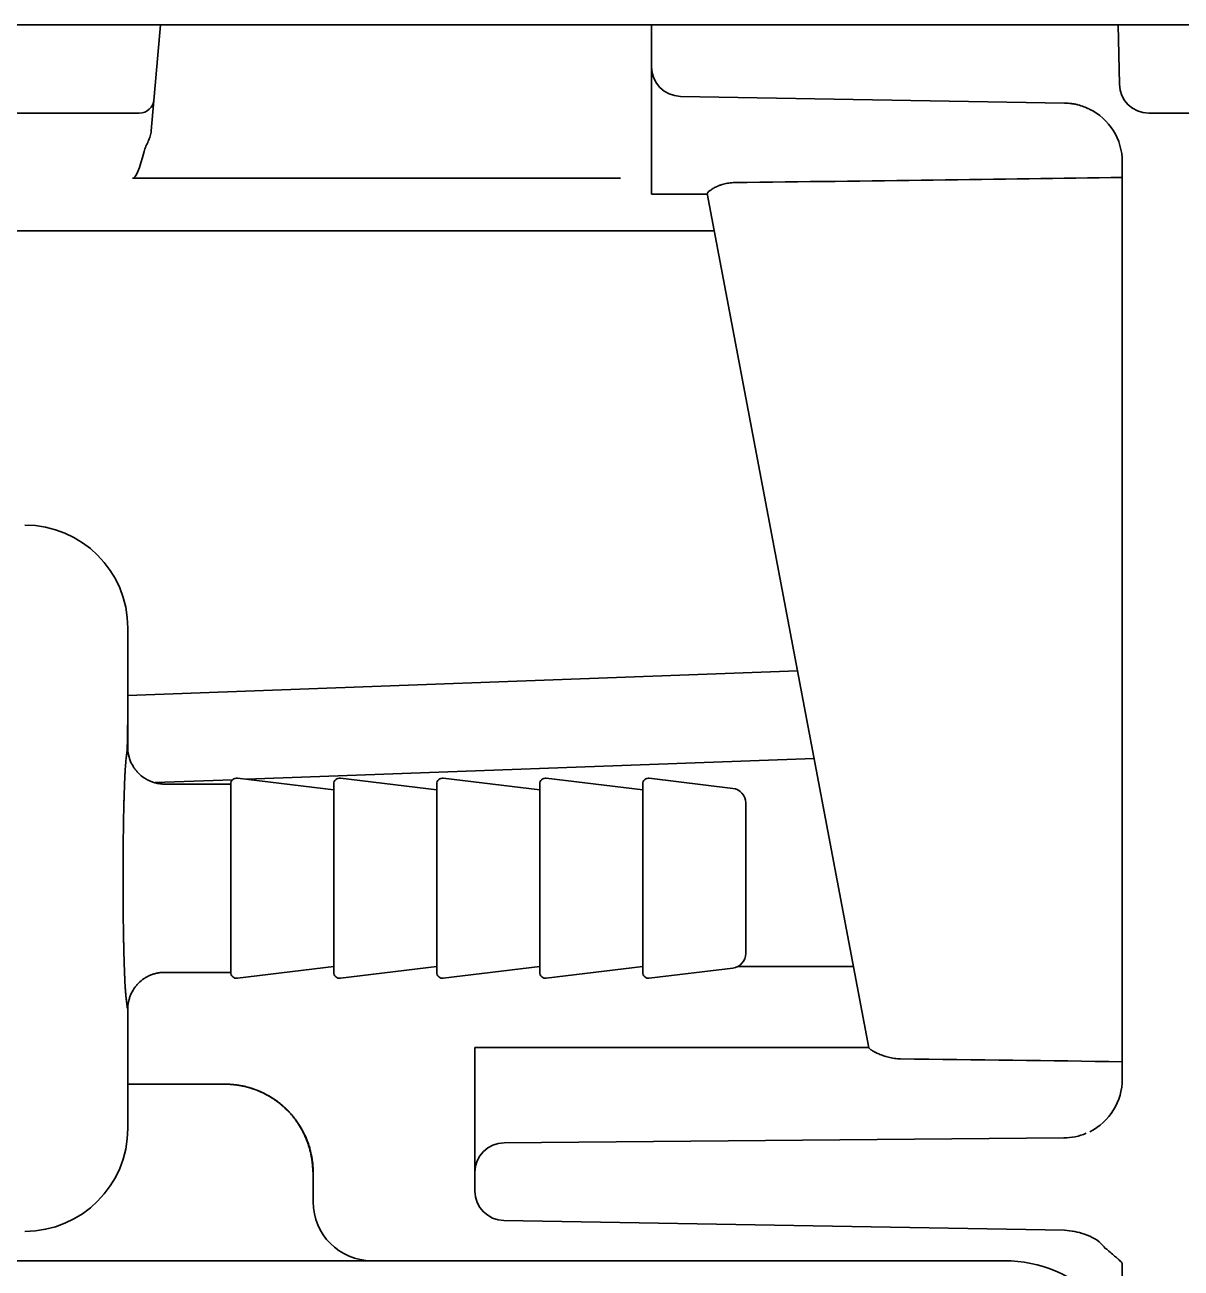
# Model space of a CAD drawing. Extents: x 6336 to 10269, y -393 to 3036.
# Drawn here: x 6979.38 to 7018.67, y 1328.78 to 1371.03 of the extents above; entities that cross this region are included whole.
import ezdxf

# ---------------------------------------------------------------- set-up
doc = ezdxf.new("R2010")
doc.units = 0
doc.header["$LTSCALE"] = 5
doc.layers.add('1', color=7, linetype='CONTINUOUS', true_color=0xffffff)

msp = doc.modelspace()

# ---------------------------------------------------------------- linework, layer by layer
at = {"layer": '1', "color": 7, "linetype": 'Continuous', "lineweight": 35}
for p, q in [((6900.064, 1371.026), (7085.573, 1371.026)), ((6983.985, 1371.026), (6983.671, 1367.429)), ((7000.673, 1370.783), (7000.673, 1371.026)), ((7000.673, 1369.597), (7000.673, 1370.783)), ((7016.538, 1371.026), (7016.573, 1369.009)), ((7000.673, 1365.276), (7000.673, 1369.563)), ((7001.655, 1368.597), (7014.713, 1368.37)), ((6975.573, 1368.026), (6983.265, 1368.026)), ((7017.573, 1368.026), (7018.572, 1368.026)), ((7018.572, 1368.026), (7059.537, 1368.026)), ((7016.673, 1335.201), (7016.673, 1366.37)), ((6999.617, 1365.811), (6983.031, 1365.811)), ((7000.673, 1365.276), (7002.572, 1365.276)), ((7008.061, 1336.26), (7002.569, 1365.292)), ((7002.808, 1364.026), (6975.573, 1364.026)), ((6982.873, 1346.476), (6982.873, 1350.528)), ((6982.873, 1348.241), (7005.636, 1349.072)), ((6986.909, 1345.387), (7006.201, 1346.091)), ((6983.808, 1345.274), (6986.434, 1345.369)), ((6989.873, 1345.026), (6986.597, 1345.425)), ((6993.373, 1345.026), (6990.097, 1345.425)), ((6996.873, 1345.026), (6993.597, 1345.425)), ((7000.373, 1345.026), (6997.097, 1345.425)), ((7003.433, 1345.08), (7000.597, 1345.425)), ((6986.373, 1345.226), (6984.124, 1345.226)), ((6986.373, 1345.226), (6986.373, 1338.826)), ((6989.873, 1338.826), (6989.873, 1345.226)), ((6993.373, 1338.826), (6993.373, 1345.226)), ((6996.873, 1338.826), (6996.873, 1345.226)), ((7000.373, 1338.826), (7000.373, 1345.226)), ((7003.873, 1342.026), (7003.873, 1344.583)), ((7003.873, 1339.469), (7003.873, 1342.026)), ((6986.597, 1338.628), (6989.873, 1339.026)), ((6990.097, 1338.628), (6993.373, 1339.026)), ((6993.597, 1338.628), (6996.873, 1339.026)), ((6997.097, 1338.628), (7000.373, 1339.026)), ((7000.597, 1338.628), (7003.433, 1338.973)), ((7007.537, 1339.026), (7003.603, 1339.026)), ((6984.124, 1338.826), (6986.373, 1338.826)), ((6982.873, 1333.524), (6982.873, 1337.576)), ((6994.673, 1336.276), (6994.673, 1332.035)), ((7008.058, 1336.276), (6994.673, 1336.276)), ((6982.873, 1335.026), (6986.181, 1335.026)), ((6995.664, 1333.035), (7014.684, 1333.201)), ((6989.173, 1332.026), (6989.173, 1331.026)), ((6994.673, 1331.393), (6994.673, 1332.035)), ((7014.708, 1330.06), (6995.655, 1330.393)), ((6981.292, 1329.026), (7001.461, 1329.026)), ((7001.461, 1329.026), (7006.773, 1329.026)), ((7006.773, 1329.026), (7010.023, 1329.026)), ((7010.023, 1329.026), (7010.724, 1329.026)), ((7010.724, 1329.026), (7010.726, 1329.026)), ((7010.726, 1329.026), (7012.47, 1329.026)), ((7012.47, 1329.026), (7012.663, 1329.026)), ((7016.673, 1326.569), (7016.673, 1328.939))]:
    msp.add_line(p, q, dxfattribs=at)
for centre, radius, start, end in [((7001.673, 1369.597), 1, 180, 269), ((7017.573, 1369.026), 1, 181, 270), ((6983.265, 1368.526), 0.5, 270, 355), ((7014.673, 1366.37), 2, 0, 63.9381), ((6986.573, 1345.226), 0.2, 83.0635, 180), ((6990.073, 1345.226), 0.2, 83.0635, 180), ((6993.573, 1345.226), 0.2, 83.0635, 180), ((6997.073, 1345.226), 0.2, 83.0635, 180), ((7000.573, 1345.226), 0.2, 83.0635, 180), ((7003.373, 1344.583), 0.5, 0, 83.0635), ((7003.373, 1339.469), 0.5, 276.9365, 0), ((6986.573, 1338.826), 0.2, 180, 276.9365), ((6990.073, 1338.826), 0.2, 180, 276.9365), ((6993.573, 1338.826), 0.2, 180, 276.9365), ((6997.073, 1338.826), 0.2, 180, 276.9365), ((7000.573, 1338.826), 0.2, 180, 276.9365), ((7014.673, 1335.201), 2, 296.5592, 0), ((6995.673, 1332.035), 1, 90.5, 180), ((7014.673, 1335.201), 2, 270.3309, 292.8733), ((6995.673, 1331.393), 1, 180, 269), ((6991.173, 1331.026), 2, 180, 270), ((7012.663, 1324.526), 4.5, 1, 90)]:
    msp.add_arc(centre, radius, start, end, dxfattribs=at)
for centre, major_axis, ratio, start_param, end_param in [((6983.386, 1369.912), (0.36, 4.1), 0.121482, 3.152266, 3.833542), ((6929.263, 1367.526), (-131.19, 0.007), 0.017151, 2.172269, 2.300015), ((6979.371, 1350.524), (2.478, 2.478), 0.998783, 5.498396, 7.067974), ((6982.811, 1347.24), (0, 1.5), 0.034921, 4.150283, 4.712389), ((6935.601, 1334.026), (-131.19, 0.007), 0.017151, 4.046225, 4.117408), ((6979.371, 1333.528), (2.478, -2.478), 0.998783, 5.498396, 7.067974)]:
    msp.add_ellipse(centre, major_axis=major_axis, ratio=ratio, start_param=start_param, end_param=end_param, dxfattribs=at)
for points, knots in [([(7000.673, 1369.563), (7000.673, 1369.568), (7000.673, 1369.579), (7000.673, 1369.592), (7000.673, 1369.597), (7000.673, 1369.597)], [0, 0, 0, 0, 0.351106, 0.702212, 1, 1, 1, 1]), ([(7014.713, 1368.37), (7014.792, 1368.368), (7014.87, 1368.362), (7014.983, 1368.347), (7015.02, 1368.34), (7015.075, 1368.33), (7015.093, 1368.326), (7015.13, 1368.318), (7015.148, 1368.313), (7015.237, 1368.291), (7015.304, 1368.269), (7015.432, 1368.222), (7015.493, 1368.195), (7015.552, 1368.167)], [0, 0, 0, 0, 0.25, 0.25, 0.375, 0.375, 0.4375, 0.4375, 0.5, 0.5, 0.75, 0.75, 1, 1, 1, 1]), ([(6983.671, 1367.429), (6983.665, 1367.366), (6983.653, 1367.306), (6983.626, 1367.217), (6983.616, 1367.187), (6983.594, 1367.129), (6983.582, 1367.101), (6983.557, 1367.044), (6983.544, 1367.015), (6983.517, 1366.959), (6983.504, 1366.931), (6983.478, 1366.874), (6983.466, 1366.845), (6983.443, 1366.787), (6983.434, 1366.757), (6983.426, 1366.727)], [0, 0, 0, 0, 0.25, 0.25, 0.375, 0.375, 0.5, 0.5, 0.625, 0.625, 0.75, 0.75, 0.875, 0.875, 1, 1, 1, 1]), ([(7003.498, 1365.667), (7003.431, 1365.666), (7003.367, 1365.661), (7003.272, 1365.647), (7003.24, 1365.642), (7003.179, 1365.629), (7003.119, 1365.614), (7003.063, 1365.596), (7003.022, 1365.582), (7003.009, 1365.578), (7002.982, 1365.568), (7002.97, 1365.563), (7002.906, 1365.537), (7002.86, 1365.515), (7002.798, 1365.483), (7002.779, 1365.472), (7002.742, 1365.45), (7002.725, 1365.439), (7002.677, 1365.408), (7002.651, 1365.389), (7002.619, 1365.362), (7002.609, 1365.353), (7002.593, 1365.338), (7002.587, 1365.33), (7002.572, 1365.311), (7002.567, 1365.3), (7002.569, 1365.292)], [0, 0, 0, 0, 0.125, 0.125, 0.1875, 0.1875, 0.25, 0.3125, 0.3125, 0.34375, 0.34375, 0.375, 0.375, 0.5, 0.5, 0.5625, 0.5625, 0.625, 0.625, 0.75, 0.75, 0.8125, 0.8125, 0.875, 0.875, 1, 1, 1, 1]), ([(6982.807, 1345.997), (6982.81, 1346.023), (6982.813, 1346.052), (6982.818, 1346.102), (6982.82, 1346.12), (6982.825, 1346.156), (6982.827, 1346.175), (6982.834, 1346.234), (6982.839, 1346.275), (6982.846, 1346.338), (6982.848, 1346.359), (6982.852, 1346.401), (6982.854, 1346.421), (6982.855, 1346.441)], [0, 0, 0, 0, 0.25, 0.25, 0.375, 0.375, 0.5, 0.5, 0.75, 0.75, 0.875, 0.875, 1, 1, 1, 1]), ([(6982.873, 1346.476), (6982.873, 1346.393), (6982.881, 1346.312), (6982.905, 1346.192), (6982.915, 1346.153), (6982.933, 1346.094), (6982.939, 1346.074), (6982.953, 1346.036), (6982.96, 1346.016), (6983, 1345.922), (6983.038, 1345.85), (6983.095, 1345.765), (6983.106, 1345.748), (6983.131, 1345.715), (6983.144, 1345.699), (6983.183, 1345.651), (6983.21, 1345.621), (6983.297, 1345.535), (6983.36, 1345.483), (6983.445, 1345.426), (6983.462, 1345.415), (6983.498, 1345.394), (6983.551, 1345.363), (6983.643, 1345.32), (6983.72, 1345.292), (6983.779, 1345.274), (6983.799, 1345.269), (6983.838, 1345.259), (6983.859, 1345.254), (6983.919, 1345.242), (6983.96, 1345.236), (6984.021, 1345.23), (6984.052, 1345.228), (6984.083, 1345.227), (6984.103, 1345.226), (6984.113, 1345.226), (6984.124, 1345.226)], [0, 0, 0, 0, 0.125, 0.125, 0.1875, 0.1875, 0.21875, 0.21875, 0.25, 0.25, 0.375, 0.375, 0.40625, 0.40625, 0.4375, 0.4375, 0.5, 0.5, 0.625, 0.625, 0.65625, 0.65625, 0.6875, 0.75, 0.8125, 0.8125, 0.84375, 0.84375, 0.875, 0.875, 0.9375, 0.9375, 0.96875, 0.984375, 0.984375, 1, 1, 1, 1]), ([(6982.807, 1338.055), (6982.804, 1338.091), (6982.8, 1338.13), (6982.794, 1338.216), (6982.79, 1338.263), (6982.781, 1338.414), (6982.775, 1338.529), (6982.768, 1338.676), (6982.768, 1338.692), (6982.766, 1338.726), (6982.765, 1338.743), (6982.763, 1338.794), (6982.762, 1338.829), (6982.758, 1338.937), (6982.755, 1339.011), (6982.748, 1339.243), (6982.743, 1339.408), (6982.738, 1339.629), (6982.737, 1339.674), (6982.735, 1339.765), (6982.734, 1339.811), (6982.731, 1339.951), (6982.729, 1340.046), (6982.724, 1340.337), (6982.721, 1340.536), (6982.718, 1340.845), (6982.717, 1340.95), (6982.716, 1341.109), (6982.715, 1341.163), (6982.715, 1341.27), (6982.714, 1341.324), (6982.714, 1341.485), (6982.713, 1341.593), (6982.713, 1341.756), (6982.713, 1341.811), (6982.712, 1341.92), (6982.712, 1341.975), (6982.712, 1342.248), (6982.713, 1342.464), (6982.715, 1342.891), (6982.717, 1343.101), (6982.72, 1343.361), (6982.72, 1343.413), (6982.722, 1343.515), (6982.722, 1343.566), (6982.724, 1343.717), (6982.726, 1343.815), (6982.731, 1344.105), (6982.734, 1344.29), (6982.74, 1344.511), (6982.741, 1344.554), (6982.742, 1344.619), (6982.743, 1344.64), (6982.744, 1344.683), (6982.745, 1344.704), (6982.748, 1344.809), (6982.75, 1344.889), (6982.758, 1345.12), (6982.763, 1345.262), (6982.772, 1345.457), (6982.775, 1345.518), (6982.779, 1345.591), (6982.779, 1345.606), (6982.781, 1345.634), (6982.783, 1345.676), (6982.786, 1345.715), (6982.794, 1345.841), (6982.8, 1345.927), (6982.807, 1345.997)], [0, 0, 0, 0, 0.03125, 0.03125, 0.0625, 0.0625, 0.125, 0.125, 0.132812, 0.132812, 0.140625, 0.140625, 0.15625, 0.15625, 0.1875, 0.1875, 0.25, 0.25, 0.265625, 0.265625, 0.28125, 0.28125, 0.3125, 0.3125, 0.375, 0.375, 0.40625, 0.40625, 0.421875, 0.421875, 0.4375, 0.4375, 0.46875, 0.46875, 0.484375, 0.484375, 0.5, 0.5, 0.5625, 0.5625, 0.625, 0.625, 0.640625, 0.640625, 0.65625, 0.65625, 0.6875, 0.6875, 0.75, 0.75, 0.765625, 0.765625, 0.773437, 0.773437, 0.78125, 0.78125, 0.8125, 0.8125, 0.875, 0.875, 0.90625, 0.90625, 0.914062, 0.914062, 0.921875, 0.9375, 0.9375, 1, 1, 1, 1]), ([(6984.124, 1338.826), (6984.113, 1338.826), (6984.103, 1338.826), (6984.083, 1338.825), (6984.052, 1338.824), (6984.021, 1338.822), (6983.96, 1338.816), (6983.919, 1338.81), (6983.859, 1338.798), (6983.838, 1338.793), (6983.799, 1338.783), (6983.779, 1338.778), (6983.72, 1338.76), (6983.643, 1338.732), (6983.551, 1338.689), (6983.498, 1338.659), (6983.462, 1338.637), (6983.445, 1338.626), (6983.36, 1338.569), (6983.297, 1338.518), (6983.21, 1338.431), (6983.183, 1338.401), (6983.144, 1338.353), (6983.131, 1338.337), (6983.106, 1338.304), (6983.095, 1338.287), (6983.038, 1338.202), (6983, 1338.13), (6982.96, 1338.036), (6982.953, 1338.017), (6982.939, 1337.978), (6982.933, 1337.958), (6982.915, 1337.899), (6982.905, 1337.86), (6982.881, 1337.74), (6982.873, 1337.659), (6982.873, 1337.576)], [0, 0, 0, 0, 0.015625, 0.015625, 0.03125, 0.0625, 0.0625, 0.125, 0.125, 0.15625, 0.15625, 0.1875, 0.1875, 0.25, 0.3125, 0.34375, 0.34375, 0.375, 0.375, 0.5, 0.5, 0.5625, 0.5625, 0.59375, 0.59375, 0.625, 0.625, 0.75, 0.75, 0.78125, 0.78125, 0.8125, 0.8125, 0.875, 0.875, 1, 1, 1, 1]), ([(6982.855, 1337.611), (6982.855, 1337.612), (6982.855, 1337.612), (6982.855, 1337.614), (6982.855, 1337.616), (6982.854, 1337.62), (6982.854, 1337.629), (6982.852, 1337.646), (6982.851, 1337.662), (6982.848, 1337.693), (6982.846, 1337.714), (6982.841, 1337.756), (6982.839, 1337.776), (6982.834, 1337.817), (6982.831, 1337.837), (6982.827, 1337.876), (6982.825, 1337.895), (6982.82, 1337.932), (6982.818, 1337.949), (6982.813, 1337.999), (6982.81, 1338.029), (6982.807, 1338.055)], [0, 0, 0, 0, 0.001953, 0.003906, 0.007812, 0.015625, 0.03125, 0.0625, 0.125, 0.125, 0.25, 0.25, 0.375, 0.375, 0.5, 0.5, 0.625, 0.625, 0.75, 0.75, 1, 1, 1, 1]), ([(7008.061, 1336.26), (7008.063, 1336.252), (7008.072, 1336.241), (7008.097, 1336.22), (7008.107, 1336.212), (7008.124, 1336.2), (7008.13, 1336.195), (7008.144, 1336.187), (7008.151, 1336.182), (7008.187, 1336.159), (7008.222, 1336.139), (7008.273, 1336.113), (7008.283, 1336.108), (7008.304, 1336.097), (7008.337, 1336.081), (7008.395, 1336.055), (7008.446, 1336.034), (7008.499, 1336.013), (7008.526, 1336.003), (7008.611, 1335.973), (7008.67, 1335.955), (7008.762, 1335.932), (7008.794, 1335.925), (7008.859, 1335.912), (7008.893, 1335.906), (7008.993, 1335.892), (7009.062, 1335.886), (7009.132, 1335.885)], [0, 0, 0, 0, 0.125, 0.125, 0.1875, 0.1875, 0.21875, 0.21875, 0.25, 0.25, 0.375, 0.375, 0.40625, 0.40625, 0.4375, 0.5, 0.5625, 0.5625, 0.625, 0.625, 0.75, 0.75, 0.8125, 0.8125, 0.875, 0.875, 1, 1, 1, 1]), ([(6986.312, 1335.023), (6986.32, 1335.022), (6986.338, 1335.022), (6986.364, 1335.02), (6986.391, 1335.018), (6986.418, 1335.016), (6986.445, 1335.014), (6986.473, 1335.011), (6986.501, 1335.008), (6986.529, 1335.005), (6986.558, 1335.001), (6986.587, 1334.997), (6986.616, 1334.993), (6986.645, 1334.989), (6986.675, 1334.984), (6986.705, 1334.979), (6986.736, 1334.973), (6986.766, 1334.967), (6986.797, 1334.961), (6986.828, 1334.954), (6986.859, 1334.947), (6986.891, 1334.939), (6986.923, 1334.931), (6986.955, 1334.922), (6986.987, 1334.914), (6987.02, 1334.904), (6987.052, 1334.894), (6987.085, 1334.884), (6987.119, 1334.873), (6987.152, 1334.862), (6987.185, 1334.85), (6987.219, 1334.838), (6987.253, 1334.825), (6987.287, 1334.812), (6987.321, 1334.798), (6987.355, 1334.783), (6987.39, 1334.768), (6987.424, 1334.753), (6987.459, 1334.737), (6987.494, 1334.72), (6987.529, 1334.702), (6987.563, 1334.684), (6987.598, 1334.666), (6987.633, 1334.647), (6987.668, 1334.627), (6987.703, 1334.606), (6987.738, 1334.585), (6987.773, 1334.564), (6987.808, 1334.541), (6987.843, 1334.518), (6987.878, 1334.494), (6987.913, 1334.47), (6987.948, 1334.445), (6987.983, 1334.419), (6988.017, 1334.392), (6988.052, 1334.365), (6988.086, 1334.337), (6988.12, 1334.308), (6988.154, 1334.279), (6988.188, 1334.249), (6988.222, 1334.218), (6988.255, 1334.186), (6988.288, 1334.154), (6988.321, 1334.121), (6988.353, 1334.087), (6988.386, 1334.052), (6988.417, 1334.017), (6988.527, 1333.891), (6988.686, 1333.678), (6988.856, 1333.38), (6988.969, 1333.123), (6989.04, 1332.916), (6989.081, 1332.765), (6989.103, 1332.67), (6989.115, 1332.611), (6989.124, 1332.568), (6989.131, 1332.524), (6989.139, 1332.479), (6989.145, 1332.433), (6989.151, 1332.386), (6989.157, 1332.338), (6989.162, 1332.288), (6989.166, 1332.238), (6989.169, 1332.187), (6989.171, 1332.134), (6989.173, 1332.08), (6989.173, 1332.044), (6989.173, 1332.026)], [0, 0, 0, 0, 0.005711, 0.011495, 0.017353, 0.023285, 0.02929, 0.035368, 0.04152, 0.047746, 0.054045, 0.060418, 0.066864, 0.073383, 0.079977, 0.086643, 0.093383, 0.100197, 0.107084, 0.114045, 0.12108, 0.128187, 0.135369, 0.142624, 0.149952, 0.157354, 0.16483, 0.172379, 0.180001, 0.187698, 0.195467, 0.20331, 0.211227, 0.219217, 0.227281, 0.235419, 0.243629, 0.251914, 0.260272, 0.268703, 0.277208, 0.285787, 0.294439, 0.303165, 0.311964, 0.320836, 0.329783, 0.338803, 0.347896, 0.357063, 0.366303, 0.375617, 0.385005, 0.394466, 0.404, 0.413608, 0.42329, 0.433045, 0.442874, 0.452776, 0.462752, 0.472802, 0.482925, 0.493121, 0.503391, 0.513735, 0.524152, 0.534643, 0.623108, 0.698011, 0.759344, 0.807101, 0.841277, 0.861867, 0.871179, 0.880709, 0.890458, 0.900427, 0.910614, 0.921021, 0.931646, 0.942491, 0.953555, 0.964837, 0.976339, 0.98806, 1, 1, 1, 1]), ([(6989.161, 1332.049), (6989.161, 1332.058), (6989.161, 1332.077), (6989.16, 1332.106), (6989.159, 1332.136), (6989.158, 1332.167), (6989.156, 1332.199), (6989.154, 1332.233), (6989.151, 1332.268), (6989.148, 1332.304), (6989.144, 1332.342), (6989.14, 1332.381), (6989.135, 1332.421), (6989.129, 1332.463), (6989.123, 1332.505), (6989.115, 1332.549), (6989.107, 1332.595), (6989.091, 1332.674), (6989.066, 1332.781), (6989.031, 1332.907), (6988.996, 1333.012), (6988.966, 1333.096), (6988.941, 1333.159), (6988.918, 1333.214), (6988.894, 1333.268), (6988.867, 1333.326), (6988.838, 1333.385), (6988.808, 1333.443), (6988.776, 1333.501), (6988.743, 1333.558), (6988.709, 1333.614), (6988.674, 1333.67), (6988.637, 1333.725), (6988.599, 1333.779), (6988.559, 1333.833), (6988.519, 1333.886), (6988.477, 1333.938), (6988.434, 1333.989), (6988.389, 1334.039), (6988.344, 1334.088), (6988.297, 1334.136), (6988.25, 1334.183), (6988.201, 1334.229), (6988.152, 1334.274), (6988.101, 1334.318), (6988.05, 1334.36), (6987.998, 1334.402), (6987.945, 1334.442), (6987.891, 1334.481), (6987.837, 1334.518), (6987.79, 1334.549), (6987.749, 1334.575), (6987.714, 1334.597), (6987.676, 1334.619), (6987.635, 1334.643), (6987.591, 1334.667), (6987.543, 1334.692), (6987.493, 1334.718), (6987.439, 1334.744), (6987.382, 1334.77), (6987.321, 1334.796), (6987.239, 1334.829), (6987.14, 1334.865), (6987.031, 1334.9), (6986.937, 1334.926), (6986.86, 1334.946), (6986.798, 1334.96), (6986.752, 1334.969), (6986.716, 1334.976), (6986.686, 1334.981), (6986.655, 1334.987), (6986.625, 1334.991), (6986.595, 1334.996), (6986.565, 1335), (6986.536, 1335.004), (6986.507, 1335.007), (6986.478, 1335.01), (6986.449, 1335.013), (6986.421, 1335.016), (6986.393, 1335.018), (6986.366, 1335.02), (6986.339, 1335.022), (6986.321, 1335.022), (6986.312, 1335.023)], [0, 0, 0, 0, 0.006046, 0.012363, 0.018955, 0.025824, 0.032973, 0.040405, 0.048123, 0.056131, 0.06443, 0.073025, 0.081918, 0.091113, 0.100612, 0.110419, 0.120536, 0.130967, 0.164023, 0.19279, 0.217083, 0.236764, 0.251727, 0.2619, 0.276129, 0.290414, 0.30475, 0.319136, 0.333569, 0.348044, 0.362558, 0.377109, 0.391693, 0.406307, 0.420946, 0.435608, 0.450288, 0.464984, 0.479691, 0.494406, 0.509126, 0.523846, 0.538531, 0.553213, 0.567888, 0.582554, 0.597206, 0.611842, 0.626458, 0.641052, 0.655618, 0.663935, 0.672961, 0.682692, 0.693122, 0.704246, 0.716059, 0.728551, 0.741716, 0.755543, 0.770022, 0.78514, 0.814254, 0.839447, 0.860804, 0.878407, 0.89233, 0.902636, 0.909374, 0.916327, 0.923205, 0.930006, 0.936732, 0.943384, 0.949961, 0.956466, 0.962898, 0.969258, 0.975546, 0.981764, 0.987912, 0.99399, 1, 1, 1, 1]), ([(7014.706, 1330.061), (7014.949, 1330.054), (7015.403, 1329.955), (7015.896, 1329.71), (7016.064, 1329.484), (7016.083, 1329.456)], [0, 0, 0, 0, 0.45124, 0.933257, 1, 1, 1, 1]), ([(7016.083, 1329.456), (7016.151, 1329.423), (7016.217, 1329.349), (7016.352, 1329.237), (7016.494, 1329.118), (7016.604, 1329.02), (7016.655, 1328.962), (7016.673, 1328.939)], [0, 0, 0, 0, 0.0279887, 0.1576602, 0.3028528, 0.4928256, 0.6466384, 0.6466384, 0.6466384, 0.6466384]), ([(6978.1, 1329.026), (6978.598, 1329.026), (6979.096, 1329.026), (6980.16, 1329.026), (6980.726, 1329.026), (6981.292, 1329.026)], [0, 0, 0, 0, 0.467855, 0.467855, 1, 1, 1, 1])]:
    msp.add_open_spline(points, degree=3, knots=knots, dxfattribs=at)
for points in [[(6986.184, 1335.026), (6986.227, 1335.026), (6986.269, 1335.025), (6986.312, 1335.023)], [(6989.173, 1332.026), (6989.173, 1332.034), (6989.169, 1332.041), (6989.161, 1332.049)]]:
    msp.add_open_spline(points, degree=3, dxfattribs=at)

doc.saveas('drawing.dxf')
